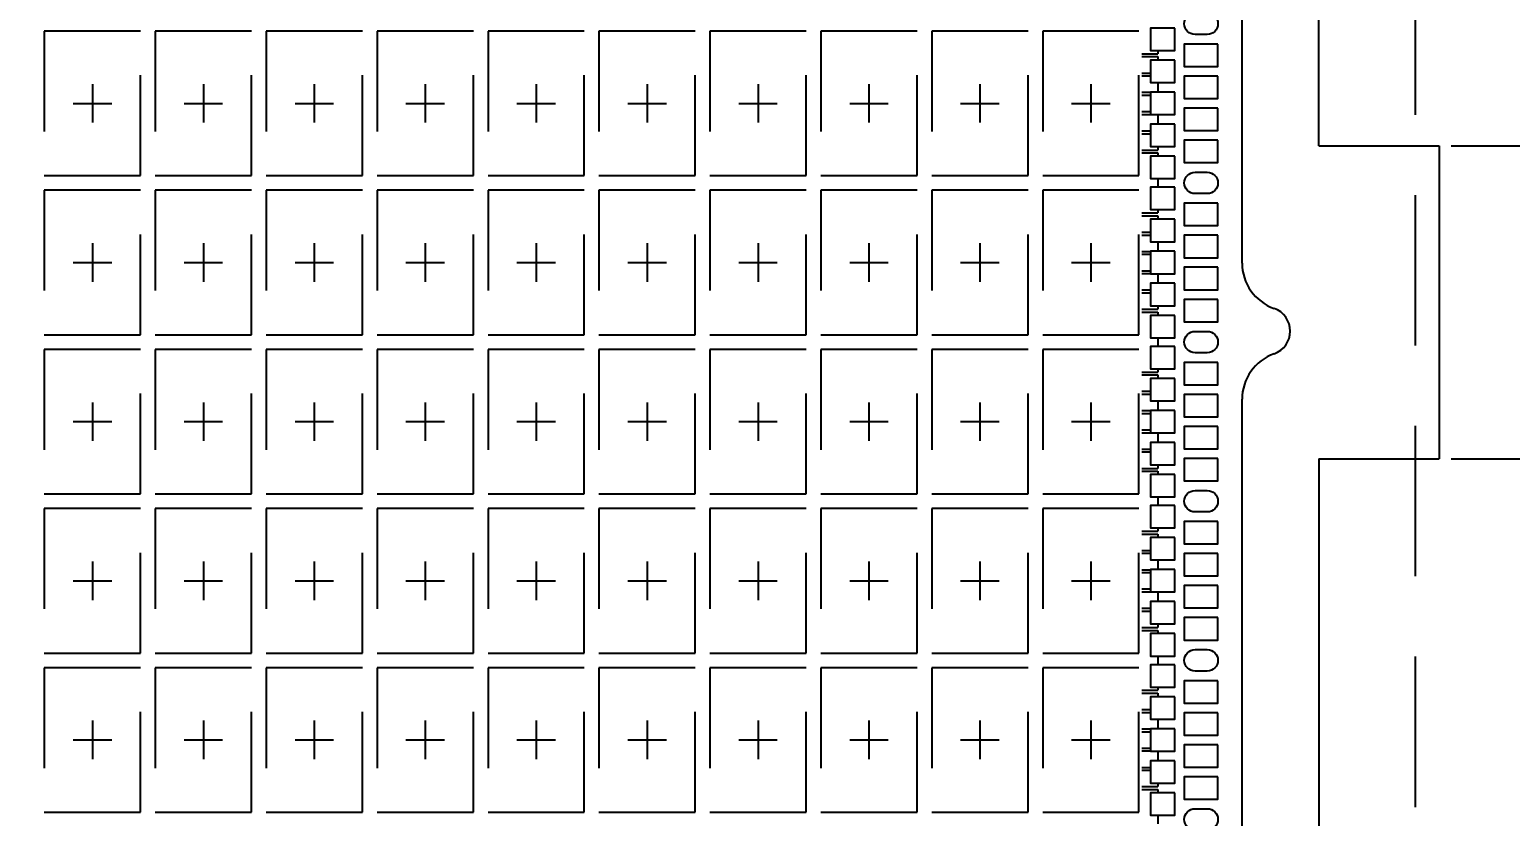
# Model space of a CAD drawing. Header units: millimetres. Extents: x 403.54 to 411.78, y 94.48 to 99.97.
# Drawn here: x 406.855 to 408.701, y 97.408 to 98.389 of the extents above; entities that cross this region are included whole.
import ezdxf

# ---------------------------------------------------------------- set-up
doc = ezdxf.new("R2010")
doc.units = ezdxf.units.MM
doc.header["$LTSCALE"] = 0.5
doc.header["$PDMODE"] = 98
doc.linetypes.add('CENTER', pattern=[50.8, 31.75, -6.35, 6.35, -6.35])
doc.linetypes.add('HIDDEN', pattern=[0.375, 0.25, -0.125])
for name, color, linetype in [('1D', 4, 'Continuous'), ('BTM', 7, 'HIDDEN'), ('CEN', 2, 'CENTER'), ('DIMENSION', 3, 'Continuous')]:
    doc.layers.add(name, color=color, linetype=linetype)
doc.styles.add('SIMPLEX', font='simplex.shx', dxfattribs={"bigfont": 'AllInOneBig.shx'})
doc.dimstyles.new('Standard2', dxfattribs={"dimtxt": 0.05, "dimasz": 0.08, "dimexe": 0.015, "dimexo": 0.015, "dimgap": 0.01, "dimtad": 1, "dimdec": 3, "dimlfac": 16.666667, "dimrnd": 0.0005, "dimzin": 1, "dimtxsty": 'SIMPLEX', "dimcen": 0.015, "dimclrd": 256, "dimclre": 256, "dimclrt": 256, "dimazin": 3, "dimtp": 0.03, "dimtm": 0.05, "dimtfac": 0.8, "dimtdec": 3, "dimtmove": 0, "dimatfit": 3, "dimfxl": 0.05, "dimtzin": 4, "dimlwd": -1, "dimlwe": -1})

# ---------------------------------------------------------------- blocks, each defined once
blk = doc.blocks.new('*D5')
at = {"layer": 'Defpoints', "color": 0, "ltscale": 0.1, "transparency": 16777216}
for p in [(408.612, 98.7241), (409.1126, 98.7241), (406.5872, 97.1071)]:
    blk.add_point(p, dxfattribs=at)
at = {"layer": 'DIMENSION', "ltscale": 0.1, "transparency": 16777216}
blk.add_line((408.627, 98.7241), (409.1126, 98.7241), dxfattribs=at)
at = {"layer": 'DIMENSION', "ltscale": 0.1, "transparency": 16777216, "insert": (409.2464, 98.7241), "char_height": 0.05, "attachment_point": 5, "style": 'SIMPLEX'}
blk.add_mtext('\\A1;26.950', dxfattribs=at)
blk = doc.blocks.new('*D6')
at = {"layer": 'Defpoints', "color": 0, "ltscale": 0.1, "transparency": 16777216}
for p in [(408.612, 98.2441), (409.1126, 98.2441), (406.5872, 97.1071)]:
    blk.add_point(p, dxfattribs=at)
at = {"layer": 'DIMENSION', "ltscale": 0.1, "transparency": 16777216}
blk.add_line((408.627, 98.2441), (409.1126, 98.2441), dxfattribs=at)
at = {"layer": 'DIMENSION', "ltscale": 0.1, "transparency": 16777216, "insert": (409.2417, 98.2441), "char_height": 0.05, "attachment_point": 5, "style": 'SIMPLEX'}
blk.add_mtext('\\A1;18.950', dxfattribs=at)
blk = doc.blocks.new('*D7')
at = {"layer": 'Defpoints', "color": 0, "ltscale": 0.1, "transparency": 16777216}
for p in [(408.612, 97.8541), (409.1126, 97.8541), (406.5872, 97.1071)]:
    blk.add_point(p, dxfattribs=at)
at = {"layer": 'DIMENSION', "ltscale": 0.1, "transparency": 16777216}
blk.add_line((408.627, 97.8541), (409.1126, 97.8541), dxfattribs=at)
at = {"layer": 'DIMENSION', "ltscale": 0.1, "transparency": 16777216, "insert": (409.2417, 97.8541), "char_height": 0.05, "attachment_point": 5, "style": 'SIMPLEX'}
blk.add_mtext('\\A1;12.450', dxfattribs=at)
blk = doc.blocks.new('*D22')
at = {"layer": 'Defpoints', "color": 0, "transparency": 16777216}
for p in [(408.582, 99.0451), (408.582, 95.2051), (409.9498, 95.2051)]:
    blk.add_point(p, dxfattribs=at)
at = {"layer": 'DIMENSION', "transparency": 16777216}
for p, q in [((408.597, 99.0451), (409.9648, 99.0451)), ((409.9498, 98.9651), (409.9498, 97.6577)), ((409.9498, 95.2851), (409.9498, 96.5924)), ((408.597, 95.2051), (409.9648, 95.2051))]:
    blk.add_line(p, q, dxfattribs=at)
for points in [[(409.9365, 98.9651), (409.9631, 98.9651), (409.9498, 99.0451)], [(409.9365, 95.2851), (409.9631, 95.2851), (409.9498, 95.2051)]]:
    blk.add_solid(points, dxfattribs=at)
at = {"layer": 'DIMENSION', "transparency": 16777216, "insert": (409.9498, 97.1251), "char_height": 0.05, "attachment_point": 5, "rotation": 90, "style": 'SIMPLEX'}
blk.add_mtext('\\A1;64.000%%P0.500(TAPE WIDTH)', dxfattribs=at)
blk = doc.blocks.new('*D23')
at = {"layer": 'Defpoints', "color": 0, "transparency": 16777216}
for p in [(408.3962, 98.9491), (408.3962, 95.2651), (409.7707, 95.2651)]:
    blk.add_point(p, dxfattribs=at)
at = {"layer": 'DIMENSION', "transparency": 16777216}
for p, q in [((408.4112, 98.9491), (409.7857, 98.9491)), ((409.7707, 98.8691), (409.7707, 97.5254)), ((409.7707, 95.3451), (409.7707, 96.6887)), ((408.4112, 95.2651), (409.7857, 95.2651))]:
    blk.add_line(p, q, dxfattribs=at)
for points in [[(409.7574, 98.8691), (409.7841, 98.8691), (409.7707, 98.9491)], [(409.7574, 95.3451), (409.7841, 95.3451), (409.7707, 95.2651)]]:
    blk.add_solid(points, dxfattribs=at)
at = {"layer": 'DIMENSION', "transparency": 16777216, "insert": (409.7707, 97.1071), "char_height": 0.05, "attachment_point": 5, "rotation": 90, "style": 'SIMPLEX'}
blk.add_mtext('\\A1;59.3X61.4(MOLD PKG)', dxfattribs=at)
blk = doc.blocks.new('*D26')
at = {"layer": 'Defpoints', "color": 0, "transparency": 16777216}
for p in [(409.1126, 99.0939), (408.492, 99.0631), (406.5872, 97.1071)]:
    blk.add_point(p, dxfattribs=at)
at = {"layer": 'DIMENSION', "transparency": 16777216}
for p, q in [((408.7926, 99.0631), (408.9526, 99.0939)), ((408.9526, 99.0939), (409.1126, 99.0939)), ((408.507, 99.0631), (408.7926, 99.0631))]:
    blk.add_line(p, q, dxfattribs=at)
at = {"layer": 'DIMENSION', "transparency": 16777216, "insert": (409.2464, 99.0939), "char_height": 0.05, "attachment_point": 5, "style": 'SIMPLEX'}
blk.add_mtext('\\A1;32.600', dxfattribs=at)
blk = doc.blocks.new('*D44')
at = {"layer": 'Defpoints', "color": 0, "ltscale": 0.1, "transparency": 16777216}
for p in [(408.4287, 99.7105), (408.462, 98.7241), (406.5872, 97.1071)]:
    blk.add_point(p, dxfattribs=at)
at = {"layer": 'DIMENSION', "ltscale": 0.1, "transparency": 16777216}
for p, q in [((408.4287, 99.5505), (408.4287, 99.7105)), ((408.462, 99.3905), (408.4287, 99.5505)), ((408.462, 98.7391), (408.462, 99.3905))]:
    blk.add_line(p, q, dxfattribs=at)
at = {"layer": 'DIMENSION', "ltscale": 0.1, "transparency": 16777216, "insert": (408.4287, 99.8396), "char_height": 0.05, "attachment_point": 5, "rotation": 90, "style": 'SIMPLEX'}
blk.add_mtext('\\A1;31.247', dxfattribs=at)
blk = doc.blocks.new('*D45')
at = {"layer": 'Defpoints', "color": 0, "ltscale": 0.1, "transparency": 16777216}
for p in [(408.372, 99.7105), (408.372, 99.0631), (406.5872, 97.1071)]:
    blk.add_point(p, dxfattribs=at)
at = {"layer": 'DIMENSION', "ltscale": 0.1, "transparency": 16777216}
blk.add_line((408.372, 99.0781), (408.372, 99.7105), dxfattribs=at)
at = {"layer": 'DIMENSION', "ltscale": 0.1, "transparency": 16777216, "insert": (408.372, 99.8443), "char_height": 0.05, "attachment_point": 5, "rotation": 90, "style": 'SIMPLEX'}
blk.add_mtext('\\A1;29.747', dxfattribs=at)
blk = doc.blocks.new('*D85')
at = {"layer": 'Defpoints', "color": 0, "ltscale": 0.1, "transparency": 16777216}
for p in [(408.312, 99.7105), (408.312, 99.1681), (406.5872, 97.1071)]:
    blk.add_point(p, dxfattribs=at)
at = {"layer": 'DIMENSION', "ltscale": 0.1, "transparency": 16777216}
blk.add_line((408.312, 99.1831), (408.312, 99.7105), dxfattribs=at)
at = {"layer": 'DIMENSION', "ltscale": 0.1, "transparency": 16777216, "insert": (408.312, 99.8443), "char_height": 0.05, "attachment_point": 5, "rotation": 90, "style": 'SIMPLEX'}
blk.add_mtext('\\A1;28.747', dxfattribs=at)
blk = doc.blocks.new('*D86')
at = {"layer": 'Defpoints', "color": 0, "ltscale": 0.1, "transparency": 16777216}
for p in [(408.492, 99.7105), (408.492, 99.2491), (406.5872, 97.1071)]:
    blk.add_point(p, dxfattribs=at)
at = {"layer": 'DIMENSION', "ltscale": 0.1, "transparency": 16777216}
blk.add_line((408.492, 99.2641), (408.492, 99.7105), dxfattribs=at)
at = {"layer": 'DIMENSION', "ltscale": 0.1, "transparency": 16777216, "insert": (408.492, 99.8396), "char_height": 0.05, "attachment_point": 5, "rotation": 90, "style": 'SIMPLEX'}
blk.add_mtext('\\A1;31.747', dxfattribs=at)
blk = doc.blocks.new('*D87')
at = {"layer": 'Defpoints', "color": 0, "ltscale": 0.1, "transparency": 16777216}
for p in [(408.612, 99.7105), (408.612, 99.1798), (406.5872, 97.1071)]:
    blk.add_point(p, dxfattribs=at)
at = {"layer": 'DIMENSION', "ltscale": 0.1, "transparency": 16777216}
for p, q in [((408.612, 99.5505), (408.612, 99.7105)), ((408.612, 99.3905), (408.612, 99.5505)), ((408.612, 99.1948), (408.612, 99.3905))]:
    blk.add_line(p, q, dxfattribs=at)
at = {"layer": 'DIMENSION', "ltscale": 0.1, "transparency": 16777216, "insert": (408.612, 99.8443), "char_height": 0.05, "attachment_point": 5, "rotation": 90, "style": 'SIMPLEX'}
blk.add_mtext('\\A1;33.747', dxfattribs=at)
blk = doc.blocks.new('*D88')
at = {"layer": 'Defpoints', "color": 0, "ltscale": 0.1, "transparency": 16777216}
for p in [(408.492, 99.2491), (409.1126, 99.2491), (406.5872, 97.1071)]:
    blk.add_point(p, dxfattribs=at)
at = {"layer": 'DIMENSION', "ltscale": 0.1, "transparency": 16777216}
blk.add_line((408.507, 99.2491), (409.1126, 99.2491), dxfattribs=at)
at = {"layer": 'DIMENSION', "ltscale": 0.1, "transparency": 16777216, "insert": (409.2464, 99.2491), "char_height": 0.05, "attachment_point": 5, "style": 'SIMPLEX'}
blk.add_mtext('\\A1;35.700', dxfattribs=at)
blk = doc.blocks.new('*D89')
at = {"layer": 'Defpoints', "color": 0, "ltscale": 0.1, "transparency": 16777216}
for p in [(408.3655, 99.1591), (409.1124, 99.1594), (406.5872, 97.1071)]:
    blk.add_point(p, dxfattribs=at)
at = {"layer": 'DIMENSION', "ltscale": 0.1, "transparency": 16777216}
for p, q in [((408.3805, 99.1591), (408.7924, 99.1591)), ((408.7924, 99.1591), (408.9524, 99.1594)), ((408.9524, 99.1594), (409.1124, 99.1594))]:
    blk.add_line(p, q, dxfattribs=at)
at = {"layer": 'DIMENSION', "ltscale": 0.1, "transparency": 16777216, "insert": (409.2462, 99.1594), "char_height": 0.05, "attachment_point": 5, "style": 'SIMPLEX'}
blk.add_mtext('\\A1;34.200', dxfattribs=at)
blk = doc.blocks.new('*D93')
at = {"layer": 'Defpoints', "color": 0, "ltscale": 0.1, "transparency": 16777216}
for p in [(407.7272, 99.4168), (407.7272, 99.186), (406.5872, 97.1071)]:
    blk.add_point(p, dxfattribs=at)
at = {"layer": 'DIMENSION', "ltscale": 0.1, "transparency": 16777216}
blk.add_line((407.7272, 99.201), (407.7272, 99.4168), dxfattribs=at)
at = {"layer": 'DIMENSION', "ltscale": 0.1, "transparency": 16777216, "insert": (407.7272, 99.5458), "char_height": 0.05, "attachment_point": 5, "rotation": 90, "style": 'SIMPLEX'}
blk.add_mtext('\\A1;19.000', dxfattribs=at)

msp = doc.modelspace()

# ---------------------------------------------------------------- linework, layer by layer
at = {"color": 2, "linetype": 'HIDDEN', "ltscale": 1.5}
msp.add_line((408.582031, 99.045054), (408.582031, 95.205054), dxfattribs=at)
at = {"color": 0}
for p, q in [((408.462031, 98.244054), (408.462031, 98.724054)), ((408.462031, 98.244054), (408.612031, 98.244054)), ((408.462031, 97.854054), (408.612031, 97.854054)), ((408.462031, 97.854054), (408.462031, 97.374054))]:
    msp.add_line(p, q, dxfattribs=at)
msp.add_line((408.612031, 98.244054), (408.612031, 97.854054))
at = {"ltscale": 0.02}
for points in [[(408.322861, 98.382654), (408.307561, 98.382654, -0.41421356), (408.294211, 98.396004), (408.294211, 98.396004, -0.41421356), (408.307561, 98.409354), (408.322861, 98.409354, -0.41421356), (408.336211, 98.396004), (408.336211, 98.396004, -0.41421356)], [(408.322861, 98.184354), (408.307561, 98.184354, -0.41421356), (408.294211, 98.197704), (408.294211, 98.197704, -0.41421356), (408.307561, 98.211054), (408.322861, 98.211054, -0.41421356), (408.336211, 98.197704), (408.336211, 98.197704, -0.41421356)], [(408.322861, 97.986054), (408.307561, 97.986054, -0.41421356), (408.294211, 97.999404), (408.294211, 97.999404, -0.41421356), (408.307561, 98.012754), (408.322861, 98.012754, -0.41421356), (408.336211, 97.999404), (408.336211, 97.999404, -0.41421356)], [(408.322861, 97.787754), (408.307561, 97.787754, -0.41421356), (408.294211, 97.801104), (408.294211, 97.801104, -0.41421356), (408.307561, 97.814454), (408.322861, 97.814454, -0.41421356), (408.336211, 97.801104), (408.336211, 97.801104, -0.41421356)], [(408.322861, 97.589454), (408.307561, 97.589454, -0.41421356), (408.294211, 97.602804), (408.294211, 97.602804, -0.41421356), (408.307561, 97.616154), (408.322861, 97.616154, -0.41421356), (408.336211, 97.602804), (408.336211, 97.602804, -0.41421356)], [(408.322861, 97.391154), (408.307561, 97.391154, -0.41421356), (408.294211, 97.404504), (408.294211, 97.404504, -0.41421356), (408.307561, 97.417854), (408.322861, 97.417854, -0.41421356), (408.336211, 97.404504), (408.336211, 97.404504, -0.41421356)]]:
    msp.add_lwpolyline(points, format="xyb", close=True, dxfattribs=at)
at = {"color": 1, "linetype": 'HIDDEN'}
for points in [[(406.992961, 98.206854), (406.992961, 98.386854), (406.872961, 98.386854), (406.872961, 98.206854)], [(407.131261, 98.206854), (407.131261, 98.386854), (407.011261, 98.386854), (407.011261, 98.206854)], [(407.269561, 98.206854), (407.269561, 98.386854), (407.149561, 98.386854), (407.149561, 98.206854)], [(407.407861, 98.206854), (407.407861, 98.386854), (407.287861, 98.386854), (407.287861, 98.206854)], [(407.546161, 98.206854), (407.546161, 98.386854), (407.426161, 98.386854), (407.426161, 98.206854)], [(407.684461, 98.206854), (407.684461, 98.386854), (407.564461, 98.386854), (407.564461, 98.206854)], [(407.822761, 98.206854), (407.822761, 98.386854), (407.702761, 98.386854), (407.702761, 98.206854)], [(407.961061, 98.206854), (407.961061, 98.386854), (407.841061, 98.386854), (407.841061, 98.206854)], [(408.099361, 98.206854), (408.099361, 98.386854), (407.979361, 98.386854), (407.979361, 98.206854)], [(408.237661, 98.206854), (408.237661, 98.386854), (408.117661, 98.386854), (408.117661, 98.206854)], [(406.992961, 98.008554), (406.992961, 98.188554), (406.872961, 98.188554), (406.872961, 98.008554)], [(407.131261, 98.008554), (407.131261, 98.188554), (407.011261, 98.188554), (407.011261, 98.008554)], [(407.269561, 98.008554), (407.269561, 98.188554), (407.149561, 98.188554), (407.149561, 98.008554)], [(407.407861, 98.008554), (407.407861, 98.188554), (407.287861, 98.188554), (407.287861, 98.008554)], [(407.546161, 98.008554), (407.546161, 98.188554), (407.426161, 98.188554), (407.426161, 98.008554)], [(407.684461, 98.008554), (407.684461, 98.188554), (407.564461, 98.188554), (407.564461, 98.008554)], [(407.822761, 98.008554), (407.822761, 98.188554), (407.702761, 98.188554), (407.702761, 98.008554)], [(407.961061, 98.008554), (407.961061, 98.188554), (407.841061, 98.188554), (407.841061, 98.008554)], [(408.099361, 98.008554), (408.099361, 98.188554), (407.979361, 98.188554), (407.979361, 98.008554)], [(408.237661, 98.008554), (408.237661, 98.188554), (408.117661, 98.188554), (408.117661, 98.008554)], [(406.992961, 97.810254), (406.992961, 97.990254), (406.872961, 97.990254), (406.872961, 97.810254)], [(407.131261, 97.810254), (407.131261, 97.990254), (407.011261, 97.990254), (407.011261, 97.810254)], [(407.269561, 97.810254), (407.269561, 97.990254), (407.149561, 97.990254), (407.149561, 97.810254)], [(407.407861, 97.810254), (407.407861, 97.990254), (407.287861, 97.990254), (407.287861, 97.810254)], [(407.546161, 97.810254), (407.546161, 97.990254), (407.426161, 97.990254), (407.426161, 97.810254)], [(407.684461, 97.810254), (407.684461, 97.990254), (407.564461, 97.990254), (407.564461, 97.810254)], [(407.822761, 97.810254), (407.822761, 97.990254), (407.702761, 97.990254), (407.702761, 97.810254)], [(407.961061, 97.810254), (407.961061, 97.990254), (407.841061, 97.990254), (407.841061, 97.810254)], [(408.099361, 97.810254), (408.099361, 97.990254), (407.979361, 97.990254), (407.979361, 97.810254)], [(408.237661, 97.810254), (408.237661, 97.990254), (408.117661, 97.990254), (408.117661, 97.810254)], [(406.992961, 97.611954), (406.992961, 97.791954), (406.872961, 97.791954), (406.872961, 97.611954)], [(407.131261, 97.611954), (407.131261, 97.791954), (407.011261, 97.791954), (407.011261, 97.611954)], [(407.269561, 97.611954), (407.269561, 97.791954), (407.149561, 97.791954), (407.149561, 97.611954)], [(407.407861, 97.611954), (407.407861, 97.791954), (407.287861, 97.791954), (407.287861, 97.611954)], [(407.546161, 97.611954), (407.546161, 97.791954), (407.426161, 97.791954), (407.426161, 97.611954)], [(407.684461, 97.611954), (407.684461, 97.791954), (407.564461, 97.791954), (407.564461, 97.611954)], [(407.822761, 97.611954), (407.822761, 97.791954), (407.702761, 97.791954), (407.702761, 97.611954)], [(407.961061, 97.611954), (407.961061, 97.791954), (407.841061, 97.791954), (407.841061, 97.611954)], [(408.099361, 97.611954), (408.099361, 97.791954), (407.979361, 97.791954), (407.979361, 97.611954)], [(408.237661, 97.611954), (408.237661, 97.791954), (408.117661, 97.791954), (408.117661, 97.611954)], [(406.992961, 97.413654), (406.992961, 97.593654), (406.872961, 97.593654), (406.872961, 97.413654)], [(407.131261, 97.413654), (407.131261, 97.593654), (407.011261, 97.593654), (407.011261, 97.413654)], [(407.269561, 97.413654), (407.269561, 97.593654), (407.149561, 97.593654), (407.149561, 97.413654)], [(407.407861, 97.413654), (407.407861, 97.593654), (407.287861, 97.593654), (407.287861, 97.413654)], [(407.546161, 97.413654), (407.546161, 97.593654), (407.426161, 97.593654), (407.426161, 97.413654)], [(407.684461, 97.413654), (407.684461, 97.593654), (407.564461, 97.593654), (407.564461, 97.413654)], [(407.822761, 97.413654), (407.822761, 97.593654), (407.702761, 97.593654), (407.702761, 97.413654)], [(407.961061, 97.413654), (407.961061, 97.593654), (407.841061, 97.593654), (407.841061, 97.413654)], [(408.099361, 97.413654), (408.099361, 97.593654), (407.979361, 97.593654), (407.979361, 97.413654)], [(408.237661, 97.413654), (408.237661, 97.593654), (408.117661, 97.593654), (408.117661, 97.413654)]]:
    msp.add_lwpolyline(points, close=True, dxfattribs=at)
at = {"ltscale": 0.02}
for points in [[(408.282211, 98.390604), (408.252211, 98.390604), (408.252211, 98.362704), (408.282211, 98.362704)], [(408.336211, 98.370654), (408.294211, 98.370654), (408.294211, 98.342754), (408.336211, 98.342754)], [(408.282211, 98.350704), (408.252211, 98.350704), (408.252211, 98.322804), (408.282211, 98.322804)], [(408.336211, 98.330754), (408.294211, 98.330754), (408.294211, 98.302854), (408.336211, 98.302854)], [(408.282211, 98.310804), (408.252211, 98.310804), (408.252211, 98.282904), (408.282211, 98.282904)], [(408.336211, 98.290854), (408.294211, 98.290854), (408.294211, 98.262954), (408.336211, 98.262954)], [(408.282211, 98.270904), (408.252211, 98.270904), (408.252211, 98.243004), (408.282211, 98.243004)], [(408.336211, 98.250954), (408.294211, 98.250954), (408.294211, 98.223054), (408.336211, 98.223054)], [(408.282211, 98.231004), (408.252211, 98.231004), (408.252211, 98.203104), (408.282211, 98.203104)], [(408.282211, 98.192304), (408.252211, 98.192304), (408.252211, 98.164404), (408.282211, 98.164404)], [(408.336211, 98.172354), (408.294211, 98.172354), (408.294211, 98.144454), (408.336211, 98.144454)], [(408.282211, 98.152404), (408.252211, 98.152404), (408.252211, 98.124504), (408.282211, 98.124504)], [(408.336211, 98.132454), (408.294211, 98.132454), (408.294211, 98.104554), (408.336211, 98.104554)], [(408.282211, 98.112504), (408.252211, 98.112504), (408.252211, 98.084604), (408.282211, 98.084604)], [(408.336211, 98.092554), (408.294211, 98.092554), (408.294211, 98.064654), (408.336211, 98.064654)], [(408.282211, 98.072604), (408.252211, 98.072604), (408.252211, 98.044704), (408.282211, 98.044704)], [(408.336211, 98.052654), (408.294211, 98.052654), (408.294211, 98.024754), (408.336211, 98.024754)], [(408.282211, 98.032704), (408.252211, 98.032704), (408.252211, 98.004804), (408.282211, 98.004804)], [(408.282211, 97.994004), (408.252211, 97.994004), (408.252211, 97.966104), (408.282211, 97.966104)], [(408.336211, 97.974054), (408.294211, 97.974054), (408.294211, 97.946154), (408.336211, 97.946154)], [(408.282211, 97.954104), (408.252211, 97.954104), (408.252211, 97.926204), (408.282211, 97.926204)], [(408.336211, 97.934154), (408.294211, 97.934154), (408.294211, 97.906254), (408.336211, 97.906254)], [(408.282211, 97.914204), (408.252211, 97.914204), (408.252211, 97.886304), (408.282211, 97.886304)], [(408.336211, 97.894254), (408.294211, 97.894254), (408.294211, 97.866354), (408.336211, 97.866354)], [(408.282211, 97.874304), (408.252211, 97.874304), (408.252211, 97.846404), (408.282211, 97.846404)], [(408.336211, 97.854354), (408.294211, 97.854354), (408.294211, 97.826454), (408.336211, 97.826454)], [(408.282211, 97.834404), (408.252211, 97.834404), (408.252211, 97.806504), (408.282211, 97.806504)], [(408.282211, 97.795704), (408.252211, 97.795704), (408.252211, 97.767804), (408.282211, 97.767804)], [(408.336211, 97.775754), (408.294211, 97.775754), (408.294211, 97.747854), (408.336211, 97.747854)], [(408.282211, 97.755804), (408.252211, 97.755804), (408.252211, 97.727904), (408.282211, 97.727904)], [(408.336211, 97.735854), (408.294211, 97.735854), (408.294211, 97.707954), (408.336211, 97.707954)], [(408.282211, 97.715904), (408.252211, 97.715904), (408.252211, 97.688004), (408.282211, 97.688004)], [(408.336211, 97.695954), (408.294211, 97.695954), (408.294211, 97.668054), (408.336211, 97.668054)], [(408.282211, 97.676004), (408.252211, 97.676004), (408.252211, 97.648104), (408.282211, 97.648104)], [(408.336211, 97.656054), (408.294211, 97.656054), (408.294211, 97.628154), (408.336211, 97.628154)], [(408.282211, 97.636104), (408.252211, 97.636104), (408.252211, 97.608204), (408.282211, 97.608204)], [(408.282211, 97.597404), (408.252211, 97.597404), (408.252211, 97.569504), (408.282211, 97.569504)], [(408.336211, 97.577454), (408.294211, 97.577454), (408.294211, 97.549554), (408.336211, 97.549554)], [(408.282211, 97.557504), (408.252211, 97.557504), (408.252211, 97.529604), (408.282211, 97.529604)], [(408.336211, 97.537554), (408.294211, 97.537554), (408.294211, 97.509654), (408.336211, 97.509654)], [(408.282211, 97.517604), (408.252211, 97.517604), (408.252211, 97.489704), (408.282211, 97.489704)], [(408.336211, 97.497654), (408.294211, 97.497654), (408.294211, 97.469754), (408.336211, 97.469754)], [(408.282211, 97.477704), (408.252211, 97.477704), (408.252211, 97.449804), (408.282211, 97.449804)], [(408.336211, 97.457754), (408.294211, 97.457754), (408.294211, 97.429854), (408.336211, 97.429854)], [(408.282211, 97.437804), (408.252211, 97.437804), (408.252211, 97.409904), (408.282211, 97.409904)]]:
    msp.add_lwpolyline(points, close=True, dxfattribs=at)
at = {"layer": '1D', "linetype": 'CENTER'}
for p, q in [((408.366211, 98.097907), (408.366211, 98.834201)), ((408.366211, 97.191907), (408.366211, 97.928201))]:
    msp.add_line(p, q, dxfattribs=at)
at = {"layer": '1D', "color": 4}
for centre, radius, start, end in [((408.426211, 98.097907), 0.06, 180, 250.528779), ((408.396211, 98.013054), 0.03, 289.471221, 70.528779), ((408.426211, 97.928201), 0.06, 109.471221, 180)]:
    msp.add_arc(centre, radius, start, end, dxfattribs=at)
at = {"layer": 'BTM', "ltscale": 0.02}
for p, q in [((408.261211, 98.362704), (408.261211, 98.358654)), ((408.241411, 98.358654), (408.261211, 98.358654)), ((408.241411, 98.355054), (408.261211, 98.355054)), ((408.261211, 98.355054), (408.261211, 98.350704)), ((408.241411, 98.334654), (408.252211, 98.334654)), ((408.241411, 98.331054), (408.252211, 98.331054)), ((408.261211, 98.322804), (408.261211, 98.310804)), ((408.241411, 98.310654), (408.252211, 98.310654)), ((408.241411, 98.307054), (408.252211, 98.307054)), ((408.241411, 98.286654), (408.252211, 98.286654)), ((408.241411, 98.283054), (408.252211, 98.283054)), ((408.261211, 98.282904), (408.261211, 98.270904)), ((408.241411, 98.262654), (408.252211, 98.262654)), ((408.241411, 98.259054), (408.252211, 98.259054)), ((408.241411, 98.238654), (408.261211, 98.238654)), ((408.241411, 98.235054), (408.261211, 98.235054)), ((408.261211, 98.243004), (408.261211, 98.238654)), ((408.261211, 98.235054), (408.261211, 98.231004)), ((408.261211, 98.203104), (408.261211, 98.192304)), ((408.241411, 98.160354), (408.261211, 98.160354)), ((408.241411, 98.156754), (408.261211, 98.156754)), ((408.261211, 98.164404), (408.261211, 98.160354)), ((408.261211, 98.156754), (408.261211, 98.152404)), ((408.241411, 98.136354), (408.252211, 98.136354)), ((408.241411, 98.132754), (408.252211, 98.132754)), ((408.261211, 98.124504), (408.261211, 98.112504)), ((408.241411, 98.112354), (408.252211, 98.112354)), ((408.241411, 98.108754), (408.252211, 98.108754)), ((408.241411, 98.088354), (408.252211, 98.088354)), ((408.241411, 98.084754), (408.252211, 98.084754)), ((408.261211, 98.084604), (408.261211, 98.072604)), ((408.241411, 98.064354), (408.252211, 98.064354)), ((408.241411, 98.060754), (408.252211, 98.060754)), ((408.241411, 98.040354), (408.261211, 98.040354)), ((408.241411, 98.036754), (408.261211, 98.036754)), ((408.261211, 98.044704), (408.261211, 98.040354)), ((408.261211, 98.036754), (408.261211, 98.032704)), ((408.261211, 98.004804), (408.261211, 97.994004)), ((408.241411, 97.962054), (408.261211, 97.962054)), ((408.241411, 97.958454), (408.261211, 97.958454)), ((408.261211, 97.966104), (408.261211, 97.962054)), ((408.261211, 97.958454), (408.261211, 97.954104)), ((408.241411, 97.938054), (408.252211, 97.938054)), ((408.241411, 97.934454), (408.252211, 97.934454)), ((408.261211, 97.926204), (408.261211, 97.914204)), ((408.241411, 97.914054), (408.252211, 97.914054)), ((408.241411, 97.910454), (408.252211, 97.910454)), ((408.241411, 97.890054), (408.252211, 97.890054)), ((408.241411, 97.886454), (408.252211, 97.886454)), ((408.261211, 97.886304), (408.261211, 97.874304)), ((408.241411, 97.866054), (408.252211, 97.866054)), ((408.241411, 97.862454), (408.252211, 97.862454)), ((408.261211, 97.846404), (408.261211, 97.842054)), ((408.241411, 97.842054), (408.261211, 97.842054)), ((408.241411, 97.838454), (408.261211, 97.838454)), ((408.261211, 97.838454), (408.261211, 97.834404)), ((408.261211, 97.806504), (408.261211, 97.795704)), ((408.241411, 97.763754), (408.261211, 97.763754)), ((408.241411, 97.760154), (408.261211, 97.760154)), ((408.261211, 97.767804), (408.261211, 97.763754)), ((408.261211, 97.760154), (408.261211, 97.755804)), ((408.241411, 97.739754), (408.252211, 97.739754)), ((408.241411, 97.736154), (408.252211, 97.736154)), ((408.241411, 97.715754), (408.252211, 97.715754)), ((408.261211, 97.727904), (408.261211, 97.715904)), ((408.241411, 97.712154), (408.252211, 97.712154)), ((408.241411, 97.691754), (408.252211, 97.691754)), ((408.241411, 97.688154), (408.252211, 97.688154)), ((408.261211, 97.688004), (408.261211, 97.676004)), ((408.241411, 97.667754), (408.252211, 97.667754)), ((408.241411, 97.664154), (408.252211, 97.664154)), ((408.241411, 97.643754), (408.261211, 97.643754)), ((408.241411, 97.640154), (408.261211, 97.640154)), ((408.261211, 97.648104), (408.261211, 97.643754)), ((408.261211, 97.640154), (408.261211, 97.636104)), ((408.261211, 97.608204), (408.261211, 97.597404)), ((408.261211, 97.569504), (408.261211, 97.565454)), ((408.241411, 97.565454), (408.261211, 97.565454)), ((408.241411, 97.561854), (408.261211, 97.561854)), ((408.261211, 97.561854), (408.261211, 97.557504)), ((408.241411, 97.541454), (408.252211, 97.541454)), ((408.241411, 97.537854), (408.252211, 97.537854)), ((408.261211, 97.529604), (408.261211, 97.517604)), ((408.241411, 97.517454), (408.252211, 97.517454)), ((408.241411, 97.513854), (408.252211, 97.513854)), ((408.241411, 97.493454), (408.252211, 97.493454)), ((408.241411, 97.489854), (408.252211, 97.489854)), ((408.261211, 97.489704), (408.261211, 97.477704)), ((408.241411, 97.469454), (408.252211, 97.469454)), ((408.241411, 97.465854), (408.252211, 97.465854)), ((408.241411, 97.445454), (408.261211, 97.445454)), ((408.241411, 97.441854), (408.261211, 97.441854)), ((408.261211, 97.449804), (408.261211, 97.445454)), ((408.261211, 97.441854), (408.261211, 97.437804)), ((408.261211, 97.409904), (408.261211, 97.399104))]:
    msp.add_line(p, q, dxfattribs=at)
at = {"layer": 'CEN', "linetype": 'CENTER', "ltscale": 0.3}
for p, q in [((406.932961, 98.320854), (406.932961, 98.272854)), ((407.071261, 98.320854), (407.071261, 98.272854)), ((407.209561, 98.320854), (407.209561, 98.272854)), ((407.347861, 98.320854), (407.347861, 98.272854)), ((407.486161, 98.320854), (407.486161, 98.272854)), ((407.624461, 98.320854), (407.624461, 98.272854)), ((407.762761, 98.320854), (407.762761, 98.272854)), ((407.901061, 98.320854), (407.901061, 98.272854)), ((408.039361, 98.320854), (408.039361, 98.272854)), ((408.177661, 98.320854), (408.177661, 98.272854)), ((406.908961, 98.296854), (406.956961, 98.296854)), ((407.047261, 98.296854), (407.095261, 98.296854)), ((407.185561, 98.296854), (407.233561, 98.296854)), ((407.323861, 98.296854), (407.371861, 98.296854)), ((407.462161, 98.296854), (407.510161, 98.296854)), ((407.600461, 98.296854), (407.648461, 98.296854)), ((407.738761, 98.296854), (407.786761, 98.296854)), ((407.877061, 98.296854), (407.925061, 98.296854)), ((408.015361, 98.296854), (408.063361, 98.296854)), ((408.153661, 98.296854), (408.201661, 98.296854)), ((406.932961, 98.122554), (406.932961, 98.074554)), ((407.071261, 98.122554), (407.071261, 98.074554)), ((407.209561, 98.122554), (407.209561, 98.074554)), ((407.347861, 98.122554), (407.347861, 98.074554)), ((407.486161, 98.122554), (407.486161, 98.074554)), ((407.624461, 98.122554), (407.624461, 98.074554)), ((407.762761, 98.122554), (407.762761, 98.074554)), ((407.901061, 98.122554), (407.901061, 98.074554)), ((408.039361, 98.122554), (408.039361, 98.074554)), ((408.177661, 98.122554), (408.177661, 98.074554)), ((406.908961, 98.098554), (406.956961, 98.098554)), ((407.047261, 98.098554), (407.095261, 98.098554)), ((407.185561, 98.098554), (407.233561, 98.098554)), ((407.323861, 98.098554), (407.371861, 98.098554)), ((407.462161, 98.098554), (407.510161, 98.098554)), ((407.600461, 98.098554), (407.648461, 98.098554)), ((407.738761, 98.098554), (407.786761, 98.098554)), ((407.877061, 98.098554), (407.925061, 98.098554)), ((408.015361, 98.098554), (408.063361, 98.098554)), ((408.153661, 98.098554), (408.201661, 98.098554)), ((406.932961, 97.924254), (406.932961, 97.876254)), ((407.071261, 97.924254), (407.071261, 97.876254)), ((407.209561, 97.924254), (407.209561, 97.876254)), ((407.347861, 97.924254), (407.347861, 97.876254)), ((407.486161, 97.924254), (407.486161, 97.876254)), ((407.624461, 97.924254), (407.624461, 97.876254)), ((407.762761, 97.924254), (407.762761, 97.876254)), ((407.901061, 97.924254), (407.901061, 97.876254)), ((408.039361, 97.924254), (408.039361, 97.876254)), ((408.177661, 97.924254), (408.177661, 97.876254)), ((406.908961, 97.900254), (406.956961, 97.900254)), ((407.047261, 97.900254), (407.095261, 97.900254)), ((407.185561, 97.900254), (407.233561, 97.900254)), ((407.323861, 97.900254), (407.371861, 97.900254)), ((407.462161, 97.900254), (407.510161, 97.900254)), ((407.600461, 97.900254), (407.648461, 97.900254)), ((407.738761, 97.900254), (407.786761, 97.900254)), ((407.877061, 97.900254), (407.925061, 97.900254)), ((408.015361, 97.900254), (408.063361, 97.900254)), ((408.153661, 97.900254), (408.201661, 97.900254)), ((406.932961, 97.725954), (406.932961, 97.677954)), ((407.071261, 97.725954), (407.071261, 97.677954)), ((407.209561, 97.725954), (407.209561, 97.677954)), ((407.347861, 97.725954), (407.347861, 97.677954)), ((407.486161, 97.725954), (407.486161, 97.677954)), ((407.624461, 97.725954), (407.624461, 97.677954)), ((407.762761, 97.725954), (407.762761, 97.677954)), ((407.901061, 97.725954), (407.901061, 97.677954)), ((408.039361, 97.725954), (408.039361, 97.677954)), ((408.177661, 97.725954), (408.177661, 97.677954)), ((406.908961, 97.701954), (406.956961, 97.701954)), ((407.047261, 97.701954), (407.095261, 97.701954)), ((407.185561, 97.701954), (407.233561, 97.701954)), ((407.323861, 97.701954), (407.371861, 97.701954)), ((407.462161, 97.701954), (407.510161, 97.701954)), ((407.600461, 97.701954), (407.648461, 97.701954)), ((407.738761, 97.701954), (407.786761, 97.701954)), ((407.877061, 97.701954), (407.925061, 97.701954)), ((408.015361, 97.701954), (408.063361, 97.701954)), ((408.153661, 97.701954), (408.201661, 97.701954)), ((406.932961, 97.527654), (406.932961, 97.479654)), ((407.071261, 97.527654), (407.071261, 97.479654)), ((407.209561, 97.527654), (407.209561, 97.479654)), ((407.347861, 97.527654), (407.347861, 97.479654)), ((407.486161, 97.527654), (407.486161, 97.479654)), ((407.624461, 97.527654), (407.624461, 97.479654)), ((407.762761, 97.527654), (407.762761, 97.479654)), ((407.901061, 97.527654), (407.901061, 97.479654)), ((408.039361, 97.527654), (408.039361, 97.479654)), ((408.177661, 97.527654), (408.177661, 97.479654)), ((406.908961, 97.503654), (406.956961, 97.503654)), ((407.047261, 97.503654), (407.095261, 97.503654)), ((407.185561, 97.503654), (407.233561, 97.503654)), ((407.323861, 97.503654), (407.371861, 97.503654)), ((407.462161, 97.503654), (407.510161, 97.503654)), ((407.600461, 97.503654), (407.648461, 97.503654)), ((407.738761, 97.503654), (407.786761, 97.503654)), ((407.877061, 97.503654), (407.925061, 97.503654)), ((408.015361, 97.503654), (408.063361, 97.503654)), ((408.153661, 97.503654), (408.201661, 97.503654))]:
    msp.add_line(p, q, dxfattribs=at)

# ---------------------------------------------------------------- dimensions: what is measured, and where the dimension line sits
at = {"layer": 'DIMENSION', "color": 0, "ltscale": 0.1}
dim = msp.add_ordinate_dim(feature_location=(408.372031, 99.063054), offset=(0, 0.647459), dtype=1, origin=(406.587211, 97.107054), dimstyle='Standard2', dxfattribs=at)
dim.commit()
dim.dimension.update_dxf_attribs({"geometry": '*D45', "text_midpoint": (408.372031, 99.844323)})
at = {"layer": 'DIMENSION', "ltscale": 0.1}
for feature_location, offset, dtype, picture, middle in [((408.312031, 99.168054), (0, 0.542459), 1, '*D85', (408.312031, 99.844323)), ((408.612031, 99.179754), (0.000017, 0.530759), 1, '*D87', (408.612048, 99.844323)), ((408.492031, 99.249054), (0, 0.461459), 1, '*D86', (408.492031, 99.839561)), ((407.727211, 99.186015), (0, 0.230768), 1, '*D93', (407.727211, 99.545831)), ((408.492031, 99.249054), (0.620573, 0), 0, '*D88', (409.246413, 99.249054)), ((408.36548, 99.159054), (0.746933, 0.000323), 0, '*D89', (409.246222, 99.159377))]:
    dim = msp.add_ordinate_dim(feature_location=feature_location, offset=offset, dtype=dtype, origin=(406.587211, 97.107054), dimstyle='Standard2', dxfattribs=at)
    dim.commit()
    dim.dimension.update_dxf_attribs({"geometry": picture, "text_midpoint": middle})
at = {"layer": 'DIMENSION', "color": 3, "ltscale": 0.1}
dim = msp.add_ordinate_dim(feature_location=(408.462031, 98.724054), offset=(-0.033359, 0.986459), dtype=1, origin=(406.587211, 97.107054), dimstyle='Standard2', dxfattribs=at)
dim.commit()
dim.dimension.update_dxf_attribs({"geometry": '*D44', "text_midpoint": (408.428672, 99.839561)})
at = {"layer": 'DIMENSION'}
dim = msp.add_ordinate_dim(feature_location=(408.492031, 99.063054), offset=(0.620573, 0.030858), dtype=0, origin=(406.587211, 97.107054), dimstyle='Standard2', dxfattribs=at)
dim.commit()
dim.dimension.update_dxf_attribs({"geometry": '*D26', "text_midpoint": (409.246413, 99.093912)})
for base, p1, p2, text, picture, middle in [((409.949814, 95.205054), (408.582031, 99.045054), (408.582031, 95.205054), '64.000%%P0.500(TAPE WIDTH)', '*D22', (409.949814, 97.125054)), ((409.770721, 95.265054), (408.396211, 98.949054), (408.396211, 95.265054), '59.3X61.4(MOLD PKG)', '*D23', (409.770721, 97.107054))]:
    dim = msp.add_linear_dim(base=base, p1=p1, p2=p2, angle=90, text=text, dimstyle='Standard2', dxfattribs=at)
    dim.commit()
    dim.dimension.update_dxf_attribs({"geometry": picture, "text_midpoint": middle})
at = {"layer": 'DIMENSION', "color": 1, "ltscale": 0.1}
for feature_location, picture, middle in [((408.612031, 98.724054), '*D5', (409.246413, 98.724054)), ((408.612031, 98.244054), '*D6', (409.241651, 98.244054)), ((408.612031, 97.854054), '*D7', (409.241651, 97.854054))]:
    dim = msp.add_ordinate_dim(feature_location=feature_location, offset=(0.500573, 0), dtype=0, origin=(406.587211, 97.107054), dimstyle='Standard2', override={"dimarcsym": 1}, dxfattribs=at)
    dim.commit()
    dim.dimension.update_dxf_attribs({"geometry": picture, "text_midpoint": middle})

doc.saveas('drawing.dxf')
